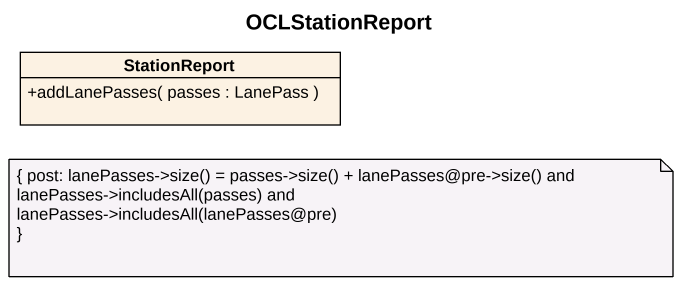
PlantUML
@startuml
title OCLStationReport
hide circle
hide empty members
skinparam classAttributeIconSize 0
class StationReport {
  +addLanePasses( passes : LanePass )
}
note as N1
  { post: lanePasses->size() = passes->size() + lanePasses@pre->size() and
  lanePasses->includesAll(passes) and
  lanePasses->includesAll(lanePasses@pre)
  ~}
end note
@enduml
